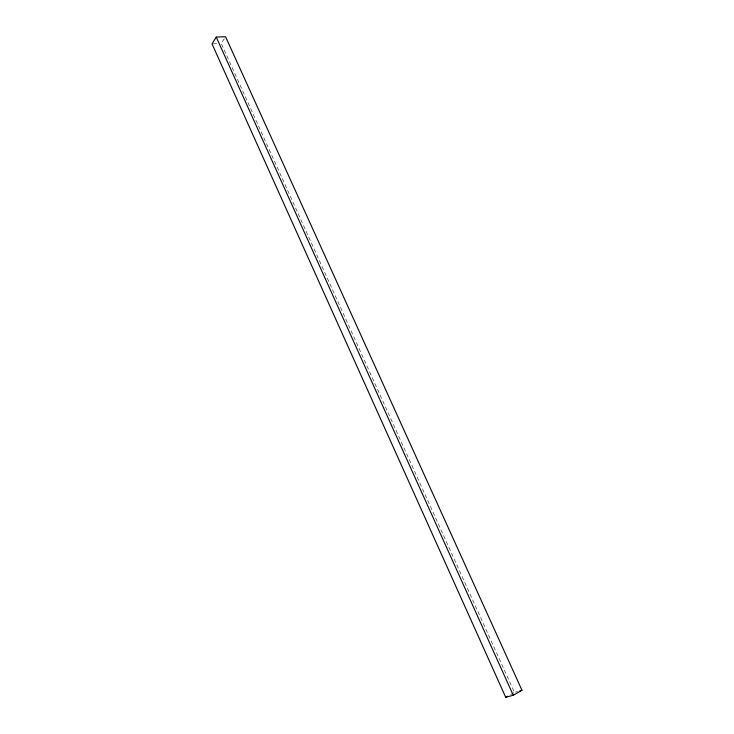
<?xml version="1.0" encoding="UTF-8"?>
<svg xmlns="http://www.w3.org/2000/svg" width="734" height="734" viewBox="0 0 734 734"><rect width="100%" height="100%" fill="white"/><g stroke="black" fill="none" stroke-linecap="round" stroke-linejoin="round"><path stroke-width="0.55" stroke-dasharray="3.67 2.75" d="M224.329 38.636L221.264 43.471L514.406 692.346L517.654 691.456M510.552 694.548L514.406 692.346M213.053 43.856L217.163 43.664"/><path stroke-width="1.1" d="M216.264 37.085L212.025 43.902L505.726 697.3L513.259 695.245L521.975 690.263L225.549 36.7L216.264 37.085L513.259 695.245M505.726 697.3L507.653 696.199M519.81 690.859L521.975 690.263"/></g></svg>
